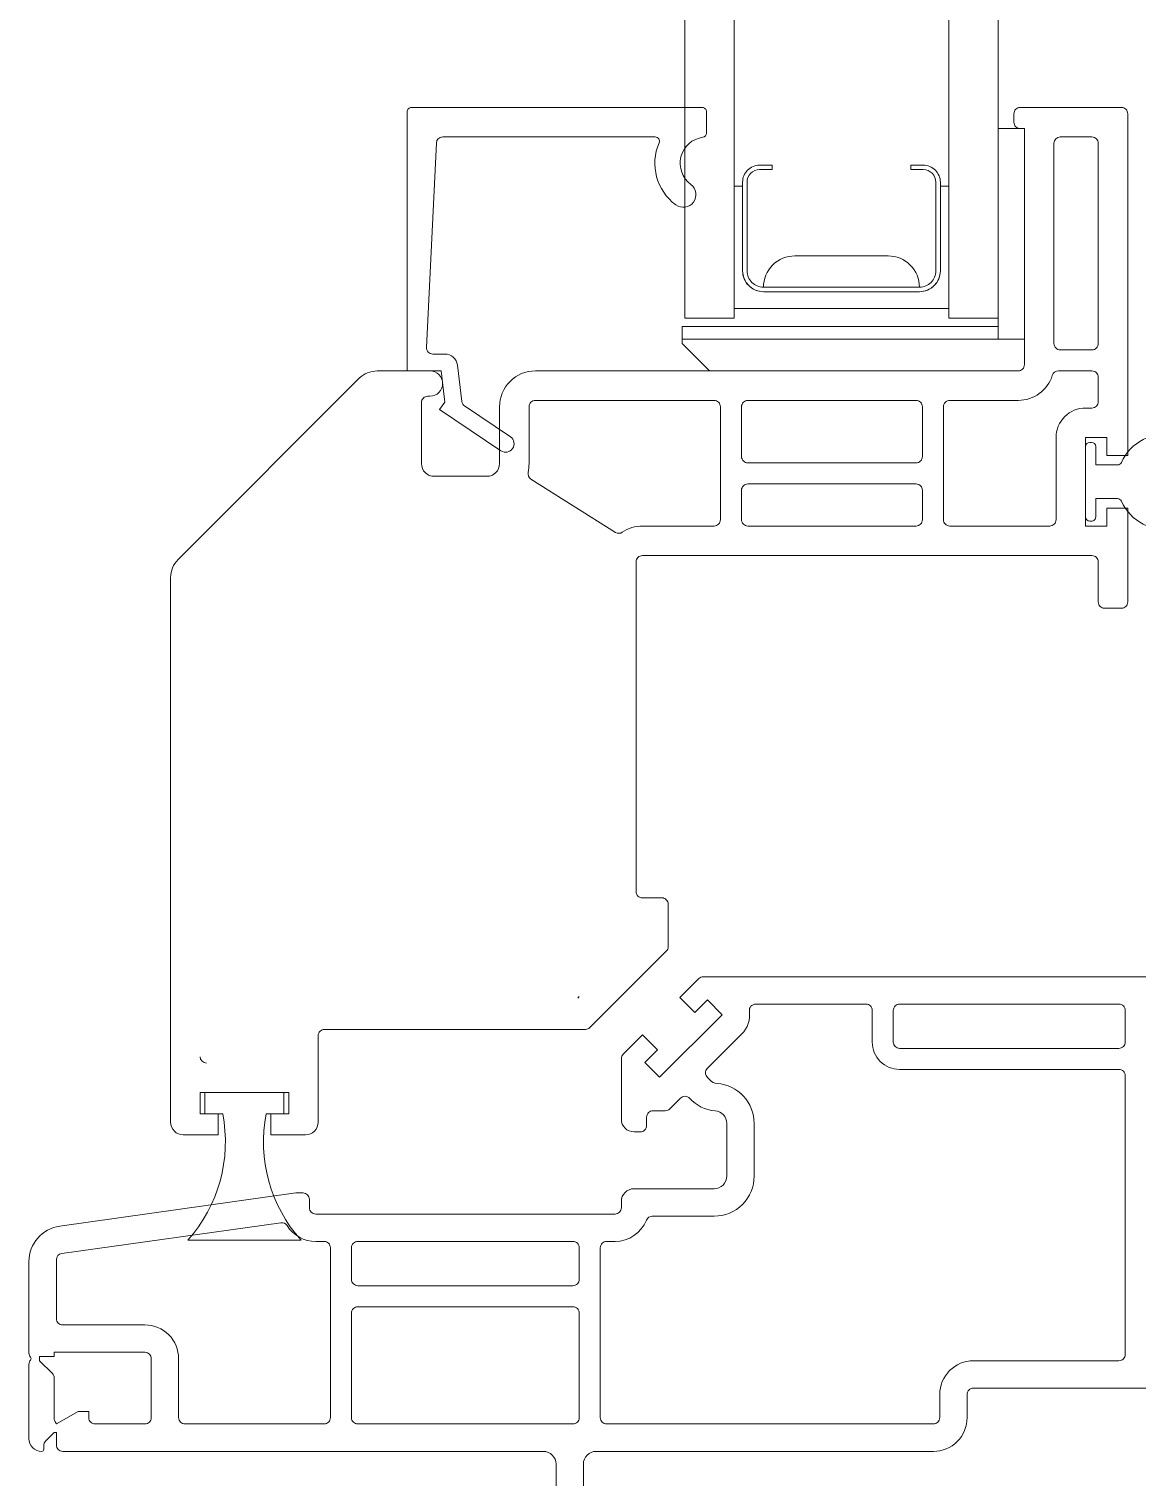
# Model space of a CAD drawing. Header units: inches. Extents: x -3905 to 10892, y 1064 to 9590.
# Drawn here: x 440.824 to 443.452, y 3658.122 to 3661.557 of the extents above; entities that cross this region are included whole.
import ezdxf

# ---------------------------------------------------------------- set-up
doc = ezdxf.new("R2010")
doc.units = ezdxf.units.IN
doc.header["$MEASUREMENT"] = 0
doc.layers.add('SECTIONS', color=70, linetype='Continuous', lineweight=0)

msp = doc.modelspace()

# ---------------------------------------------------------------- linework, layer by layer
at = {"layer": 'SECTIONS', "lineweight": 0}
for p, q in [((443.1225, 3661.32132), (443.1225, 3660.82132)), ((443.175, 3661.32132), (443.185, 3661.32132)), ((443.185, 3660.82132), (443.185, 3661.32132)), ((442.5165, 3660.98382), (442.5165, 3661.18432)), ((442.9855, 3661.18432), (442.9855, 3660.98382)), ((442.936, 3660.94482), (442.566, 3660.94482)), ((442.936, 3660.93432), (442.566, 3660.93432)), ((442.373, 3660.85132), (443.1225, 3660.85132)), ((442.373, 3660.82132), (442.373, 3660.85132)), ((443.1225, 3660.82132), (442.373, 3660.82132)), ((443.1225, 3660.82132), (442.373, 3660.82132)), ((442.373, 3660.81132), (442.373, 3660.82132)), ((442.438, 3660.74632), (442.373, 3660.81132)), ((443.1225, 3660.82132), (443.185, 3660.82132)), ((443.33, 3660.56682), (443.33, 3660.39982)), ((443.344, 3660.57682), (443.34, 3660.57682)), ((443.34, 3660.38982), (443.344, 3660.38982)), ((442.12922, 3659.26254), (442.1254, 3659.25872)), ((441.4285, 3659.03432), (441.2415, 3659.03432))]:
    msp.add_line(p, q, dxfattribs=at)
for points in [[(442.3795, 3664.7604), (442.3795, 3660.87132), (442.4965, 3660.87132), (442.4965, 3664.7604)], [(443.0055, 3664.7604), (443.0055, 3660.87132), (443.1225, 3660.87132), (443.1225, 3661.32132), (443.1225, 3664.7604)], [(442.5165, 3661.18432), (442.4965, 3661.18432), (442.4965, 3660.89432), (443.0055, 3660.89432), (443.0055, 3661.18432), (442.9855, 3661.18432)]]:
    msp.add_lwpolyline(points, dxfattribs=at)
for points in [[(443.1225, 3661.32132), (443.185, 3661.32132), (443.185, 3660.76132, -0.4142136), (443.17, 3660.74632), (442.025, 3660.74632, 0.4142136), (441.94, 3660.66132), (441.94, 3660.52632, -0.4142136), (441.91, 3660.49632), (441.785, 3660.49632, -0.4142136), (441.755, 3660.52632), (441.755, 3660.67132, -0.4142136), (441.77, 3660.68632), (441.775, 3660.68632, 1), (441.775, 3660.74632), (441.64986, 3660.74632, 0.1989124), (441.60743, 3660.72875), (441.17758, 3660.2989, 0.1989124), (441.16, 3660.25647), (441.16, 3658.96432, 0.4142136), (441.19, 3658.93432), (441.2725, 3658.93432), (441.2725, 3658.98432), (441.23, 3658.98432), (441.23, 3659.03432), (441.44, 3659.03432), (441.44, 3658.98432), (441.3975, 3658.98432), (441.3975, 3658.93432), (441.48, 3658.93432, 0.4142136), (441.51, 3658.96432), (441.51, 3659.16932, -0.4142136), (441.525, 3659.18432), (442.14379, 3659.18432, 0.1989124), (442.1544, 3659.18872), (442.33561, 3659.36993, 0.1989124), (442.34, 3659.38054), (442.34, 3659.48132, 0.4142136), (442.325, 3659.49632), (442.279, 3659.49632, -0.4142136), (442.264, 3659.51132), (442.264, 3660.29332, -0.4142136), (442.279, 3660.30832), (443.345, 3660.30832, -0.4142136), (443.36, 3660.29332), (443.36, 3660.19832, 0.4142136), (443.375, 3660.18332), (443.415, 3660.18332, 0.4142136), (443.43, 3660.19832), (443.43, 3660.42082), (443.38, 3660.42082), (443.38, 3660.37832), (443.33, 3660.37832), (443.33, 3660.58832), (443.38, 3660.58832), (443.38, 3660.54582), (443.43, 3660.54582), (443.43, 3661.35632, 0.4142136), (443.415, 3661.37132), (443.175, 3661.37132, 0.4142136), (443.16, 3661.35632), (443.16, 3661.33632, 0.4142136), (443.175, 3661.32132)], [(442.936, 3660.94482, 0.4142136), (442.86159, 3661.01924), (442.64042, 3661.01924, 0.4142136), (442.566, 3660.94482)], [(443.344, 3660.38982, 0.4142136), (443.354, 3660.39982), (443.354, 3660.44332), (443.40567, 3660.44332, -0.2957887), (443.4148, 3660.4374, 4.6866269), (443.4148, 3660.52924, -0.2957887), (443.40567, 3660.52332), (443.354, 3660.52332), (443.354, 3660.56682)], [(443.694, 3659.30932), (442.42322, 3659.30932, 0.1989124), (442.41261, 3659.30493), (442.36751, 3659.25982), (442.40286, 3659.22447), (442.43291, 3659.25452), (442.46827, 3659.21917), (442.31978, 3659.07067), (442.28442, 3659.10603), (442.31447, 3659.13608), (442.27912, 3659.17144), (442.2334, 3659.12572, 0.1989124), (442.229, 3659.11511), (442.229, 3658.97132, 0.4142136), (442.259, 3658.94132), (442.274, 3658.94132, 0.4142136), (442.289, 3658.95632), (442.289, 3658.97632, -0.4142136), (442.304, 3658.99132), (442.33321, 3658.99132, 0.1989124), (442.34381, 3658.99572), (442.36927, 3659.02118, -0.4289711), (442.39101, 3659.02063, 0.1929787), (442.45119, 3658.99124, -0.3929967), (442.479, 3658.96132), (442.479, 3658.83632, -0.4142136), (442.449, 3658.80632), (442.259, 3658.80632, 0.4142136), (442.229, 3658.77632), (442.229, 3658.76132, -0.4142136), (442.214, 3658.74632), (441.504, 3658.74632, -0.4142136), (441.489, 3658.76132), (441.489, 3658.78132, 0.4142136), (441.474, 3658.79632), (441.45727, 3658.79632), (440.89717, 3658.71761, 0.3738847), (440.824, 3658.63343), (440.824, 3658.41655, 0.1826758), (440.82775, 3658.40663, -0.3779645), (440.82775, 3658.40002, 0.1826758), (440.824, 3658.39009), (440.824, 3658.21332, 0.4142136), (440.854, 3658.18332, 0.4142136), (440.859, 3658.18832), (440.859, 3658.19711, -0.1989124), (440.8634, 3658.20772), (440.884, 3658.22832), (440.889, 3658.22832), (440.889, 3658.19832, 0.4142136), (440.904, 3658.18332), (442.044, 3658.18332, -0.4142136), (442.074, 3658.15332), (442.074, 3657.09082, 1)], [(441.4285, 3659.03432), (441.4285, 3658.98432), (441.3865, 3658.98432, 0.2345059), (441.46922, 3658.68432), (441.20079, 3658.68432, 0.2345059), (441.2835, 3658.98432), (441.2415, 3658.98432), (441.2415, 3659.03432)], [(442.139, 3657.09082), (442.139, 3658.15332, -0.4142136), (442.169, 3658.18332), (442.969, 3658.18332, 0.4142136), (443.049, 3658.26332), (443.049, 3658.31832, -0.4142136), (443.064, 3658.33332), (443.534, 3658.33332, -0.4142136)]]:
    msp.add_lwpolyline(points, format="xyb", dxfattribs=at)
for points in [[(441.79025, 3661.28705, -0.4000769), (441.80523, 3661.30132), (442.30929, 3661.30132, -0.5392467), (442.31847, 3661.28736, 0.3485243), (442.35811, 3661.14033, 1), (442.39378, 3661.18857, -0.6718969), (442.42232, 3661.30072, 0.3742421), (442.43095, 3661.31063), (442.43095, 3661.36132, 0.4142136), (442.42095, 3661.37132), (441.73095, 3661.37132, 0.4142136), (441.72095, 3661.36132), (441.72095, 3660.74632), (441.80155, 3660.74632), (441.81069, 3660.67188), (441.79763, 3660.65517), (441.94339, 3660.55685, 1), (441.96576, 3660.59001), (441.85725, 3660.6632, -0.2171213), (441.85075, 3660.6738), (441.84017, 3660.75998, 0.3788661), (441.81039, 3660.78632), (441.78169, 3660.78632, -0.428493), (441.76671, 3660.80205)], [(443.255, 3661.28632, -0.4142136), (443.27, 3661.30132), (443.345, 3661.30132, -0.4142136), (443.36, 3661.28632), (443.36, 3660.81132, -0.4142136), (443.345, 3660.79632), (443.27, 3660.79632, -0.4142136), (443.255, 3660.81132)], [(442.945, 3661.23432), (442.9155, 3661.23432), (442.9155, 3661.22382), (442.945, 3661.22382, -0.4142136), (442.975, 3661.19382), (442.975, 3660.98382, -0.4142136), (442.936, 3660.94482), (442.566, 3660.94482, -0.4142136), (442.527, 3660.98382), (442.527, 3661.19382, -0.4142136), (442.557, 3661.22382), (442.5865, 3661.22382), (442.5865, 3661.23432), (442.557, 3661.23432, 0.4142136), (442.5165, 3661.19382), (442.5165, 3660.98382, 0.4142136), (442.566, 3660.93432), (442.936, 3660.93432, 0.4142136), (442.9855, 3660.98382), (442.9855, 3661.19382, 0.4142136)], [(443.26, 3660.58832), (443.26, 3660.39332, -0.4142136), (443.245, 3660.37832), (443.008, 3660.37832, -0.4142136), (442.993, 3660.39332), (442.993, 3660.66132, -0.4142136), (443.008, 3660.67632), (443.17, 3660.67632, 0.3275382), (443.25109, 3660.73582, -0.3275382), (443.2654, 3660.74632), (443.345, 3660.74632, -0.4142136), (443.36, 3660.73132), (443.36, 3660.67332, -0.4142136), (443.345, 3660.65832), (443.33, 3660.65832, 0.4142137)], [(442.449, 3660.67632, -0.4142136), (442.464, 3660.66132), (442.464, 3660.39332, -0.4142136), (442.449, 3660.37832), (442.279, 3660.37832, 0.1501292), (442.23129, 3660.36366, -0.2982166), (442.21486, 3660.36339), (442.01452, 3660.4899, -0.3135995), (442.00785, 3660.50568, 0.0520376), (442.01, 3660.52632), (442.01, 3660.66132, -0.4142136), (442.025, 3660.67632)], [(442.529, 3660.67632), (442.928, 3660.67632, -0.4142136), (442.943, 3660.66132), (442.943, 3660.54332, -0.4142136), (442.928, 3660.52832), (442.529, 3660.52832, -0.4142136), (442.514, 3660.54332), (442.514, 3660.66132, -0.4142136)], [(442.928, 3660.47832, -0.4142136), (442.943, 3660.46332), (442.943, 3660.39332, -0.4142136), (442.928, 3660.37832), (442.529, 3660.37832, -0.4142136), (442.514, 3660.39332), (442.514, 3660.46332, -0.4142136), (442.529, 3660.47832)], [(442.984, 3658.31832), (442.984, 3658.26332, -0.4142136), (442.969, 3658.24832), (442.194, 3658.24832, -0.4142136), (442.179, 3658.26332), (442.179, 3658.66632, -0.4142136), (442.194, 3658.68132), (442.214, 3658.68132, 0.3075529), (442.28838, 3658.73185, -0.3075529), (442.30232, 3658.74132), (442.449, 3658.74132, 0.4142136), (442.544, 3658.83632), (442.544, 3658.96132, 0.3929967), (442.45593, 3659.05607, -0.1929787), (442.43921, 3659.06423, 0.0257), (442.43339, 3659.07004, -0.4297216), (442.43282, 3659.09179), (442.51423, 3659.1732, 0.2322173), (442.53274, 3659.22742, -0.4520083), (442.54762, 3659.24432), (442.809, 3659.24432, -0.4142136), (442.824, 3659.22932), (442.824, 3659.15432, 0.4142136), (442.889, 3659.08932), (443.409, 3659.08932, -0.4142136), (443.424, 3659.07432), (443.424, 3658.41332, -0.4142136), (443.409, 3658.39832), (443.064, 3658.39832, 0.4142136)], [(442.874, 3659.22932), (442.874, 3659.15432, 0.4142136), (442.889, 3659.13932), (443.409, 3659.13932, 0.4142136), (443.424, 3659.15432), (443.424, 3659.22932, 0.4142136), (443.409, 3659.24432), (442.889, 3659.24432, 0.4142136)], [(441.504, 3658.68132), (441.524, 3658.68132, -0.4142136), (441.539, 3658.66632), (441.539, 3658.26332, -0.4142136), (441.524, 3658.24832), (441.194, 3658.24832, -0.4142136), (441.179, 3658.26332), (441.179, 3658.40332, 0.4142136), (441.099, 3658.48332), (440.904, 3658.48332, -0.4142136), (440.889, 3658.49832), (440.889, 3658.63778, -0.3738847), (440.90192, 3658.65263), (441.42147, 3658.72565, -0.2955967), (441.43626, 3658.71877, 0.2580126)], [(441.604, 3658.57632, -0.4142136), (441.589, 3658.59132), (441.589, 3658.66632, -0.4142136), (441.604, 3658.68132), (442.114, 3658.68132, -0.4142136), (442.129, 3658.66632), (442.129, 3658.59132, -0.4142136), (442.114, 3658.57632)], [(441.604, 3658.24832, -0.4142136), (441.589, 3658.26332), (441.589, 3658.51132, -0.4142136), (441.604, 3658.52632), (442.114, 3658.52632, -0.4142136), (442.129, 3658.51132), (442.129, 3658.26332, -0.4142136), (442.114, 3658.24832), (442.044, 3658.24832)], [(440.88601, 3658.25348), (440.889, 3658.2483), (440.941, 3658.27832), (440.966, 3658.27832), (440.966, 3658.26332, 0.4142136), (440.981, 3658.24832), (441.099, 3658.24832, 0.4142136), (441.114, 3658.26332), (441.114, 3658.40332, 0.4142136), (441.099, 3658.41832), (440.884, 3658.41832), (440.884, 3658.40832), (440.849, 3658.40832), (440.849, 3658.39832), (440.87961, 3658.36772, -0.1989124), (440.884, 3658.35711), (440.884, 3658.26098, 0.1316525)]]:
    msp.add_lwpolyline(points, format="xyb", close=True, dxfattribs=at)
for centre, radius, start, end in [((442.566, 3660.98382), 0.0495, 180, 270), ((442.936, 3660.98382), 0.0495, 270, 0), ((443.34, 3660.56682), 0.01, 90, 180), ((443.344, 3660.56682), 0.01, 0, 90), ((443.34, 3660.39982), 0.01, 180, 270), ((441.245, 3659.11932), 0.015, 180, 270)]:
    msp.add_arc(centre, radius, start, end, dxfattribs=at)

doc.saveas('drawing.dxf')
